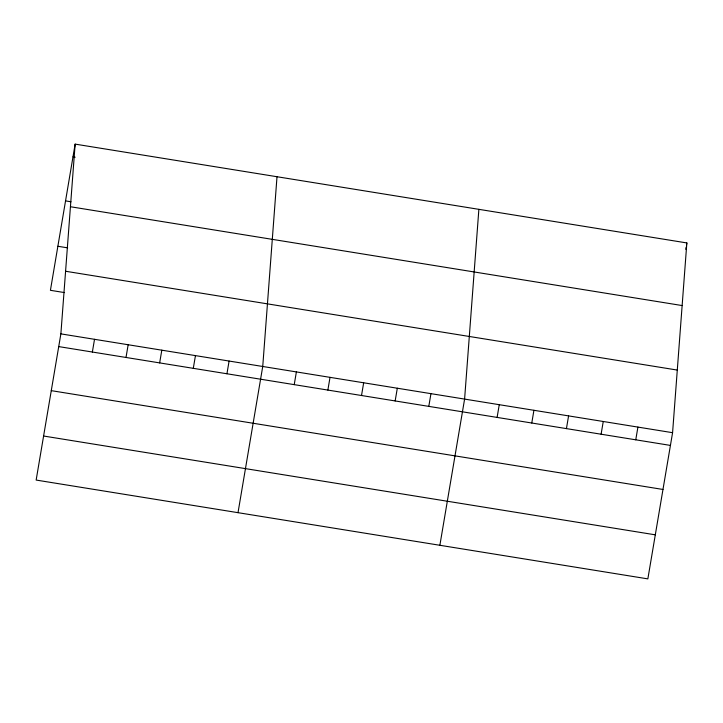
<?xml version="1.0" encoding="UTF-8"?>
<svg xmlns="http://www.w3.org/2000/svg" width="723" height="723" viewBox="0 0 723 723"><rect width="100%" height="100%" fill="white"/><g stroke="black" fill="none" stroke-linecap="round" stroke-linejoin="round"><path stroke-width="1.08" d="M60.877 333.872L75.147 144.121L686.85 242.937L672.58 432.688L647.853 578.879L36.15 480.063L60.877 333.872L672.58 432.688M277.008 176.737L262.738 366.48L238.012 512.67M478.87 209.345L464.6 399.087L439.873 545.278M75.147 144.121L50.42 290.312L64.528 292.589M92.363 352.038L94.523 339.304M126.01 357.469L128.161 344.744M159.656 362.91L161.807 350.176M193.294 368.341L195.454 355.608M226.941 373.773L229.092 361.048M294.225 384.645L296.385 371.92M327.871 390.077L330.022 377.352M361.518 395.517L363.669 382.783M395.156 400.949L397.316 388.224M428.802 406.389L430.953 393.655M497.108 417.415L499.259 404.69M531.776 423.018L533.926 410.293M566.434 428.622L568.585 415.888M601.102 434.216L603.253 421.491M635.761 439.819L637.912 427.085M685.775 249.308L686.136 247.185M686.489 245.061L686.85 242.937M72.996 156.855L75.165 157.207M65.549 200.895L70.971 201.771M70.438 206.742L682.141 305.558M57.867 246.272L67.637 247.853M65.585 271.252L677.288 370.068M58.726 346.597L670.429 445.413M51.27 390.646L662.973 489.462M43.597 436.023L655.3 534.83"/></g></svg>
